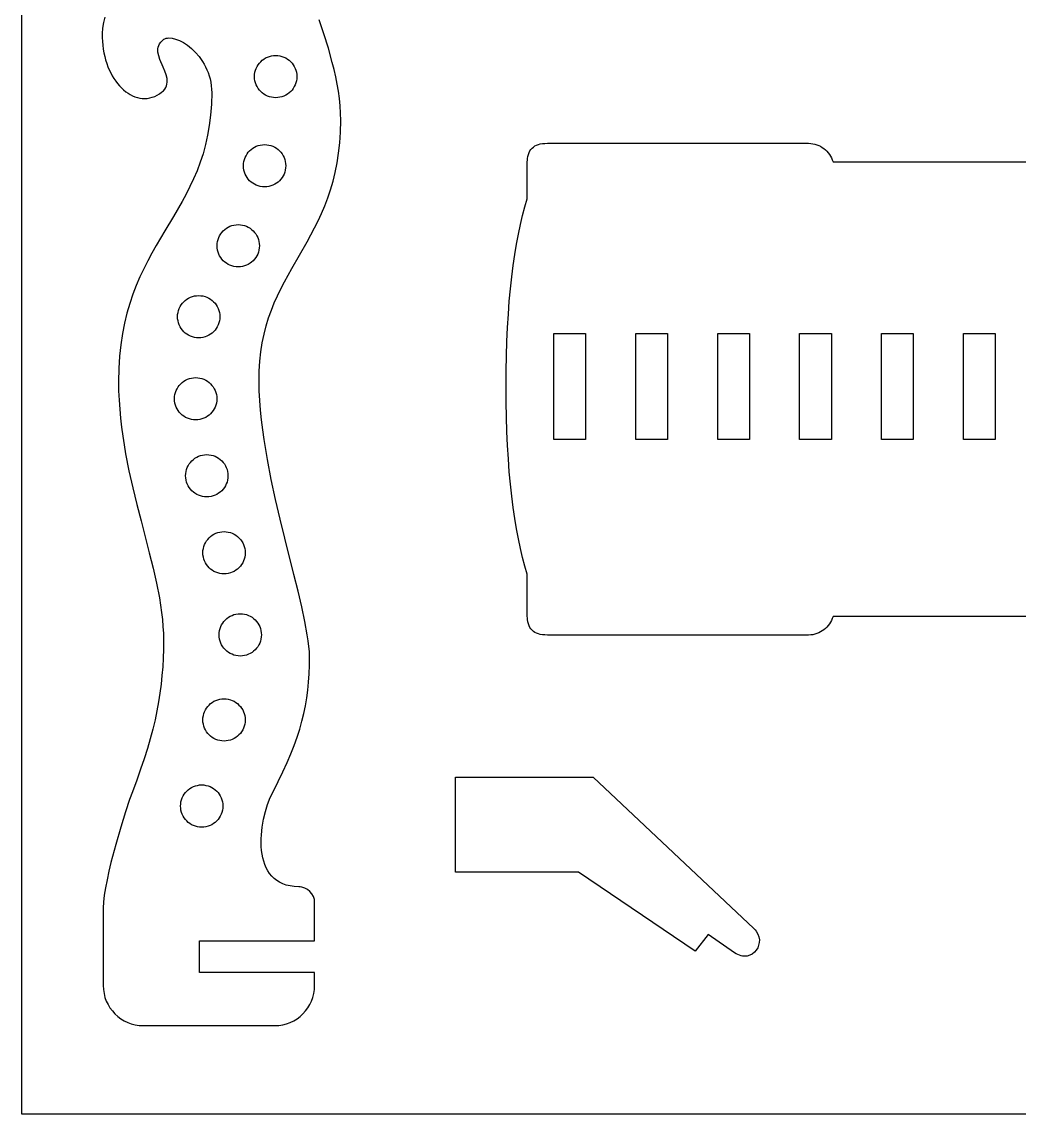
# Model space of a CAD drawing. Extents: x -4267 to 4267, y -2692 to 2692.
# Drawn here: x -4267 to -3133, y 48 to 1290 of the extents above; entities that cross this region are included whole.
import ezdxf

# ---------------------------------------------------------------- set-up
doc = ezdxf.new("R2010")
doc.units = 0
doc.header["$MEASUREMENT"] = 0
doc.layers.get('0').update_dxf_attribs({"linetype": 'CONTINUOUS'})

msp = doc.modelspace()

# ---------------------------------------------------------------- linework, layer by layer
for p, q in [((-4267, 48.1), (-4267, 2692.4)), ((-4172.5, 1295), (-4174.3, 1288.7)), ((-3923.7, 1275.8), (-3929.2, 1291.9)), ((-4175.3, 1282.5), (-4175.7, 1276.5)), ((-4174.3, 1288.7), (-4175.3, 1282.5)), ((-4175.7, 1276.5), (-4175.7, 1271.9)), ((-4175.7, 1271.9), (-4175.5, 1267.3)), ((-4175.5, 1267.3), (-4175.1, 1262.9)), ((-4110.5, 1264.6), (-4109.2, 1266.4)), ((-4109.2, 1266.4), (-4107.6, 1268.1)), ((-4107.6, 1268.1), (-4105.6, 1269.8)), ((-4105.6, 1269.8), (-4104.4, 1270.4)), ((-4104.4, 1270.4), (-4103.1, 1270.9)), ((-4103.1, 1270.9), (-4101.6, 1271.2)), ((-4101.6, 1271.2), (-4099.9, 1271.3)), ((-4099.9, 1271.3), (-4096.3, 1271)), ((-4096.3, 1271), (-4092.2, 1270)), ((-4092.2, 1270), (-4087.9, 1268.3)), ((-4087.9, 1268.3), (-4083.3, 1265.9)), ((-3918.6, 1259.7), (-3923.7, 1275.8)), ((-4175.1, 1262.9), (-4174.5, 1258.6)), ((-4174.5, 1258.6), (-4173.8, 1254.3)), ((-4173.8, 1254.3), (-4172.8, 1250.2)), ((-4112.4, 1259), (-4112, 1260.9)), ((-4112.4, 1257), (-4112.4, 1259)), ((-4112.3, 1255), (-4112.4, 1257)), ((-4111.4, 1250.9), (-4112.3, 1255)), ((-4112, 1260.9), (-4111.4, 1262.8)), ((-4111.4, 1262.8), (-4110.5, 1264.6)), ((-4083.3, 1265.9), (-4078.7, 1262.9)), ((-4078.7, 1262.9), (-4074.1, 1259.2)), ((-4074.1, 1259.2), (-4069.6, 1254.9)), ((-4069.6, 1254.9), (-4065.4, 1250)), ((-3914.1, 1243.5), (-3918.6, 1259.7)), ((-4172.8, 1250.2), (-4171.8, 1246.2)), ((-4171.8, 1246.2), (-4170.5, 1242.4)), ((-4170.5, 1242.4), (-4169.1, 1238.6)), ((-4110, 1246.7), (-4111.4, 1250.9)), ((-4106.3, 1238), (-4110, 1246.7)), ((-4065.4, 1250), (-4061.5, 1244.5)), ((-4061.5, 1244.5), (-4059.8, 1241.6)), ((-4059.8, 1241.6), (-4058.1, 1238.5)), ((-3998.4, 1240.8), (-3997, 1242.6)), ((-3997, 1242.6), (-3995.4, 1244.3)), ((-3995.4, 1244.3), (-3993.7, 1245.9)), ((-3993.7, 1245.9), (-3991.9, 1247.3)), ((-3991.9, 1247.3), (-3989.9, 1248.5)), ((-3989.9, 1248.5), (-3987.8, 1249.5)), ((-3987.8, 1249.5), (-3985.6, 1250.3)), ((-3985.6, 1250.3), (-3983.3, 1250.9)), ((-3983.3, 1250.9), (-3980.9, 1251.2)), ((-3980.9, 1251.2), (-3978.4, 1251.4)), ((-3978.4, 1251.4), (-3976, 1251.2)), ((-3976, 1251.2), (-3973.6, 1250.9)), ((-3973.6, 1250.9), (-3971.3, 1250.3)), ((-3971.3, 1250.3), (-3969.1, 1249.5)), ((-3969.1, 1249.5), (-3967, 1248.5)), ((-3967, 1248.5), (-3965, 1247.3)), ((-3965, 1247.3), (-3963.2, 1245.9)), ((-3963.2, 1245.9), (-3961.4, 1244.3)), ((-3961.4, 1244.3), (-3959.9, 1242.6)), ((-3959.9, 1242.6), (-3958.5, 1240.8)), ((-3912, 1235.3), (-3914.1, 1243.5)), ((-4169.1, 1238.6), (-4167.6, 1235)), ((-4167.6, 1235), (-4166, 1231.6)), ((-4166, 1231.6), (-4164.2, 1228.3)), ((-4104.5, 1233.6), (-4106.3, 1238)), ((-4103, 1229.3), (-4104.5, 1233.6)), ((-4102, 1225.1), (-4103, 1229.3)), ((-4058.1, 1238.5), (-4056.6, 1235.2)), ((-4056.6, 1235.2), (-4055.3, 1231.9)), ((-4055.3, 1231.9), (-4054.1, 1228.3)), ((-4002.5, 1227.3), (-4002.4, 1229.8)), ((-4002.4, 1229.8), (-4002, 1232.2)), ((-4002, 1232.2), (-4001.4, 1234.5)), ((-4001.4, 1234.5), (-4000.6, 1236.7)), ((-4000.6, 1236.7), (-3999.6, 1238.8)), ((-3999.6, 1238.8), (-3998.4, 1240.8)), ((-3958.5, 1240.8), (-3957.3, 1238.8)), ((-3957.3, 1238.8), (-3956.3, 1236.7)), ((-3956.3, 1236.7), (-3955.5, 1234.5)), ((-3955.5, 1234.5), (-3954.9, 1232.2)), ((-3954.9, 1232.2), (-3954.5, 1229.8)), ((-3954.5, 1229.8), (-3954.4, 1227.3)), ((-3910.2, 1227.1), (-3912, 1235.3)), ((-4164.2, 1228.3), (-4162.3, 1225.2)), ((-4162.3, 1225.2), (-4160.3, 1222.2)), ((-4160.3, 1222.2), (-4158.2, 1219.4)), ((-4158.2, 1219.4), (-4156, 1216.8)), ((-4156, 1216.8), (-4153.7, 1214.4)), ((-4103.4, 1215), (-4102.6, 1217)), ((-4102.6, 1217), (-4102.1, 1218.9)), ((-4102.1, 1218.9), (-4101.8, 1221)), ((-4101.8, 1223), (-4102, 1225.1)), ((-4101.8, 1221), (-4101.8, 1223)), ((-4054.1, 1228.3), (-4053.1, 1224.7)), ((-4053.1, 1224.7), (-4052.3, 1220.9)), ((-4052.3, 1220.9), (-4051.7, 1217)), ((-4051.7, 1217), (-4051.4, 1213)), ((-4002.4, 1224.9), (-4002.5, 1227.3)), ((-4002, 1222.5), (-4002.4, 1224.9)), ((-4001.4, 1220.2), (-4002, 1222.5)), ((-4000.6, 1218), (-4001.4, 1220.2)), ((-3999.6, 1215.9), (-4000.6, 1218)), ((-3956.3, 1218), (-3957.3, 1215.9)), ((-3955.5, 1220.2), (-3956.3, 1218)), ((-3954.9, 1222.5), (-3955.5, 1220.2)), ((-3954.5, 1224.9), (-3954.9, 1222.5)), ((-3954.4, 1227.3), (-3954.5, 1224.9)), ((-3908.6, 1218.9), (-3910.2, 1227.1)), ((-3907.2, 1210.6), (-3908.6, 1218.9)), ((-4153.7, 1214.4), (-4151.3, 1212.2)), ((-4151.3, 1212.2), (-4148.8, 1210.2)), ((-4148.8, 1210.2), (-4146.3, 1208.4)), ((-4146.3, 1208.4), (-4143.7, 1206.8)), ((-4143.7, 1206.8), (-4141.1, 1205.5)), ((-4141.1, 1205.5), (-4138.4, 1204.4)), ((-4138.4, 1204.4), (-4135.7, 1203.5)), ((-4118.8, 1203.8), (-4116, 1204.9)), ((-4116, 1204.9), (-4113.2, 1206.2)), ((-4113.2, 1206.2), (-4110.4, 1207.9)), ((-4110.4, 1207.9), (-4108.1, 1209.6)), ((-4108.1, 1209.6), (-4106.1, 1211.3)), ((-4106.1, 1211.3), (-4104.6, 1213.2)), ((-4104.6, 1213.2), (-4103.4, 1215)), ((-4051.2, 1208.8), (-4051.5, 1195.9)), ((-4051.4, 1213), (-4051.2, 1208.8)), ((-3998.4, 1213.9), (-3999.6, 1215.9)), ((-3997, 1212), (-3998.4, 1213.9)), ((-3995.4, 1210.3), (-3997, 1212)), ((-3993.7, 1208.8), (-3995.4, 1210.3)), ((-3991.9, 1207.4), (-3993.7, 1208.8)), ((-3989.9, 1206.2), (-3991.9, 1207.4)), ((-3987.8, 1205.2), (-3989.9, 1206.2)), ((-3985.6, 1204.4), (-3987.8, 1205.2)), ((-3983.3, 1203.8), (-3985.6, 1204.4)), ((-3971.3, 1204.4), (-3973.6, 1203.8)), ((-3969.1, 1205.2), (-3971.3, 1204.4)), ((-3967, 1206.2), (-3969.1, 1205.2)), ((-3965, 1207.4), (-3967, 1206.2)), ((-3963.2, 1208.8), (-3965, 1207.4)), ((-3961.4, 1210.3), (-3963.2, 1208.8)), ((-3959.9, 1212), (-3961.4, 1210.3)), ((-3958.5, 1213.9), (-3959.9, 1212)), ((-3957.3, 1215.9), (-3958.5, 1213.9)), ((-3906.1, 1202.4), (-3907.2, 1210.6)), ((-4135.7, 1203.5), (-4132.9, 1202.9)), ((-4132.9, 1202.9), (-4130.1, 1202.6)), ((-4130.1, 1202.6), (-4127.3, 1202.5)), ((-4127.3, 1202.5), (-4124.5, 1202.6)), ((-4124.5, 1202.6), (-4121.6, 1203.1)), ((-4121.6, 1203.1), (-4118.8, 1203.8)), ((-4051.5, 1195.9), (-4052.4, 1183.6)), ((-3980.9, 1203.4), (-3983.3, 1203.8)), ((-3978.4, 1203.3), (-3980.9, 1203.4)), ((-3976, 1203.4), (-3978.4, 1203.3)), ((-3973.6, 1203.8), (-3976, 1203.4)), ((-3905.3, 1194), (-3906.1, 1202.4)), ((-3904.8, 1185.7), (-3905.3, 1194)), ((-4052.4, 1183.6), (-4053.9, 1171.9)), ((-3904.6, 1177.3), (-3904.8, 1185.7)), ((-4053.9, 1171.9), (-4055.8, 1160.7)), ((-3904.9, 1164.3), (-3904.6, 1177.3)), ((-4055.8, 1160.7), (-4058.2, 1150)), ((-3905.7, 1152), (-3904.9, 1164.3)), ((-4058.2, 1150), (-4061, 1139.7)), ((-4009.7, 1141.3), (-4008.1, 1143)), ((-4008.1, 1143), (-4006.4, 1144.5)), ((-4006.4, 1144.5), (-4004.5, 1145.9)), ((-4004.5, 1145.9), (-4002.6, 1147.1)), ((-4002.6, 1147.1), (-4000.5, 1148.1)), ((-4000.5, 1148.1), (-3998.3, 1149)), ((-3998.3, 1149), (-3996, 1149.5)), ((-3996, 1149.5), (-3993.6, 1149.9)), ((-3993.6, 1149.9), (-3991.1, 1150)), ((-3991.1, 1150), (-3988.6, 1149.9)), ((-3988.6, 1149.9), (-3986.3, 1149.5)), ((-3986.3, 1149.5), (-3984, 1149)), ((-3984, 1149), (-3981.8, 1148.1)), ((-3981.8, 1148.1), (-3979.6, 1147.1)), ((-3979.6, 1147.1), (-3977.7, 1145.9)), ((-3977.7, 1145.9), (-3975.8, 1144.5)), ((-3975.8, 1144.5), (-3974.1, 1143)), ((-3974.1, 1143), (-3972.6, 1141.3)), ((-3907, 1140.3), (-3905.7, 1152)), ((-3690.4, 1140.9), (-3689.5, 1142.8)), ((-3689.5, 1142.8), (-3688.3, 1144.5)), ((-3688.3, 1144.5), (-3687, 1146)), ((-3687, 1146), (-3685.5, 1147.3)), ((-3685.5, 1147.3), (-3683.9, 1148.5)), ((-3683.9, 1148.5), (-3682, 1149.4)), ((-3682, 1149.4), (-3679.9, 1150.2)), ((-3679.9, 1150.2), (-3677.7, 1150.8)), ((-3677.7, 1150.8), (-3675.2, 1151.2)), ((-3675.2, 1151.2), (-3672.5, 1151.4)), ((-3672.5, 1151.4), (-3669.7, 1151.5)), ((-3669.7, 1151.5), (-3372.8, 1151.5)), ((-3372.8, 1151.5), (-3370.3, 1151.4)), ((-3370.3, 1151.4), (-3368, 1151.1)), ((-3368, 1151.1), (-3365.6, 1150.6)), ((-3365.6, 1150.6), (-3363.4, 1149.9)), ((-3363.4, 1149.9), (-3361.2, 1149.1)), ((-3361.2, 1149.1), (-3359.2, 1148.1)), ((-3359.2, 1148.1), (-3357.2, 1146.9)), ((-3357.2, 1146.9), (-3355.3, 1145.6)), ((-3355.3, 1145.6), (-3353.5, 1144.1)), ((-3353.5, 1144.1), (-3351.9, 1142.5)), ((-3351.9, 1142.5), (-3350.4, 1140.7)), ((-4064.3, 1129.9), (-4067.8, 1120.4)), ((-4061, 1139.7), (-4064.3, 1129.9)), ((-4015, 1128.4), (-4014.7, 1130.8)), ((-4014.7, 1130.8), (-4014.1, 1133.1)), ((-4014.1, 1133.1), (-4013.3, 1135.3)), ((-4013.3, 1135.3), (-4012.2, 1137.4)), ((-4012.2, 1137.4), (-4011, 1139.4)), ((-4011, 1139.4), (-4009.7, 1141.3)), ((-3972.6, 1141.3), (-3971.2, 1139.4)), ((-3971.2, 1139.4), (-3970, 1137.4)), ((-3970, 1137.4), (-3969, 1135.3)), ((-3969, 1135.3), (-3968.1, 1133.1)), ((-3968.1, 1133.1), (-3967.6, 1130.8)), ((-3967.6, 1130.8), (-3967.2, 1128.4)), ((-3908.7, 1129.2), (-3907, 1140.3)), ((-3692.5, 1128.5), (-3692.2, 1134.1)), ((-3692.2, 1134.1), (-3691.8, 1136.6)), ((-3691.8, 1136.6), (-3691.2, 1138.9)), ((-3691.2, 1138.9), (-3690.4, 1140.9)), ((-3350.4, 1140.7), (-3349, 1138.9)), ((-3349, 1138.9), (-3347.8, 1136.9)), ((-3347.8, 1136.9), (-3346.7, 1134.9)), ((-3346.7, 1134.9), (-3345.8, 1132.7)), ((-3345.8, 1132.7), (-3345, 1130.5)), ((-3345, 1130.5), (-2014.6, 1130.5)), ((-4067.8, 1120.4), (-4071.7, 1111.3)), ((-4015.1, 1126), (-4015, 1128.4)), ((-4015, 1123.5), (-4015.1, 1126)), ((-4014.7, 1121.1), (-4015, 1123.5)), ((-4014.1, 1118.8), (-4014.7, 1121.1)), ((-4013.3, 1116.6), (-4014.1, 1118.8)), ((-3968.1, 1118.8), (-3969, 1116.6)), ((-3967.6, 1121.1), (-3968.1, 1118.8)), ((-3967.2, 1123.5), (-3967.6, 1121.1)), ((-3967.2, 1128.4), (-3967.1, 1126)), ((-3967.1, 1126), (-3967.2, 1123.5)), ((-3913.3, 1108.4), (-3910.8, 1118.5)), ((-3910.8, 1118.5), (-3908.7, 1129.2)), ((-3692.5, 1088.5), (-3692.5, 1128.5)), ((-4071.7, 1111.3), (-4075.9, 1102.4)), ((-4012.2, 1114.5), (-4013.3, 1116.6)), ((-4011, 1112.6), (-4012.2, 1114.5)), ((-4009.7, 1110.7), (-4011, 1112.6)), ((-4008.1, 1109), (-4009.7, 1110.7)), ((-4006.4, 1107.4), (-4008.1, 1109)), ((-4004.5, 1106.1), (-4006.4, 1107.4)), ((-4002.6, 1104.9), (-4004.5, 1106.1)), ((-3977.7, 1106.1), (-3979.6, 1104.9)), ((-3975.8, 1107.4), (-3977.7, 1106.1)), ((-3974.1, 1109), (-3975.8, 1107.4)), ((-3972.6, 1110.7), (-3974.1, 1109)), ((-3971.2, 1112.6), (-3972.6, 1110.7)), ((-3970, 1114.5), (-3971.2, 1112.6)), ((-3969, 1116.6), (-3970, 1114.5)), ((-3916.2, 1098.7), (-3913.3, 1108.4)), ((-4080.3, 1093.7), (-4084.9, 1085.2)), ((-4075.9, 1102.4), (-4080.3, 1093.7)), ((-4000.5, 1103.8), (-4002.6, 1104.9)), ((-3998.3, 1103), (-4000.5, 1103.8)), ((-3996, 1102.4), (-3998.3, 1103)), ((-3993.6, 1102.1), (-3996, 1102.4)), ((-3991.1, 1102), (-3993.6, 1102.1)), ((-3988.6, 1102.1), (-3991.1, 1102)), ((-3986.3, 1102.4), (-3988.6, 1102.1)), ((-3984, 1103), (-3986.3, 1102.4)), ((-3981.8, 1103.8), (-3984, 1103)), ((-3979.6, 1104.9), (-3981.8, 1103.8)), ((-3919.3, 1089.4), (-3916.2, 1098.7)), ((-4084.9, 1085.2), (-4094.5, 1068.5)), ((-3926.4, 1071.8), (-3922.7, 1080.4)), ((-3922.7, 1080.4), (-3919.3, 1089.4)), ((-3695.3, 1079.2), (-3692.5, 1088.5)), ((-4094.5, 1068.5), (-4104.4, 1052)), ((-3930.3, 1063.4), (-3926.4, 1071.8)), ((-3700.3, 1059.1), (-3697.9, 1069.4)), ((-3697.9, 1069.4), (-3695.3, 1079.2)), ((-4034.5, 1055), (-4032.5, 1056.2)), ((-4032.5, 1056.2), (-4030.4, 1057.2)), ((-4030.4, 1057.2), (-4028.2, 1058)), ((-4028.2, 1058), (-4025.9, 1058.6)), ((-4025.9, 1058.6), (-4023.5, 1058.9)), ((-4023.5, 1058.9), (-4021, 1059.1)), ((-4021, 1059.1), (-4018.6, 1058.9)), ((-4018.6, 1058.9), (-4016.2, 1058.6)), ((-4016.2, 1058.6), (-4013.9, 1058)), ((-4013.9, 1058), (-4011.7, 1057.2)), ((-4011.7, 1057.2), (-4009.6, 1056.2)), ((-4009.6, 1056.2), (-4007.6, 1055)), ((-3942.8, 1039.6), (-3934.3, 1055.3)), ((-3934.3, 1055.3), (-3930.3, 1063.4)), ((-3702.6, 1048.3), (-3700.3, 1059.1)), ((-4104.4, 1052), (-4114.2, 1035.2)), ((-4044, 1042.2), (-4043.2, 1044.4)), ((-4043.2, 1044.4), (-4042.2, 1046.5)), ((-4042.2, 1046.5), (-4041, 1048.5)), ((-4041, 1048.5), (-4039.6, 1050.3)), ((-4039.6, 1050.3), (-4038, 1052)), ((-4038, 1052), (-4036.3, 1053.6)), ((-4036.3, 1053.6), (-4034.5, 1055)), ((-4007.6, 1055), (-4005.8, 1053.6)), ((-4005.8, 1053.6), (-4004, 1052)), ((-4004, 1052), (-4002.5, 1050.3)), ((-4002.5, 1050.3), (-4001.1, 1048.5)), ((-4001.1, 1048.5), (-3999.9, 1046.5)), ((-3999.9, 1046.5), (-3998.9, 1044.4)), ((-3998.9, 1044.4), (-3998.1, 1042.2)), ((-3704.7, 1037), (-3702.6, 1048.3)), ((-4114.2, 1035.2), (-4119.1, 1026.7)), ((-4045.1, 1035), (-4045, 1037.5)), ((-4045, 1032.6), (-4045.1, 1035)), ((-4045, 1037.5), (-4044.6, 1039.9)), ((-4044.6, 1030.2), (-4045, 1032.6)), ((-4044.6, 1039.9), (-4044, 1042.2)), ((-3998.1, 1042.2), (-3997.5, 1039.9)), ((-3997.5, 1039.9), (-3997.1, 1037.5)), ((-3997.1, 1032.6), (-3997.5, 1030.2)), ((-3997.1, 1037.5), (-3997, 1035)), ((-3997, 1035), (-3997.1, 1032.6)), ((-3951.5, 1024.4), (-3942.8, 1039.6)), ((-3706.7, 1025.1), (-3704.7, 1037)), ((-4119.1, 1026.7), (-4123.8, 1017.9)), ((-4044, 1027.9), (-4044.6, 1030.2)), ((-4043.2, 1025.7), (-4044, 1027.9)), ((-4042.2, 1023.6), (-4043.2, 1025.7)), ((-4041, 1021.6), (-4042.2, 1023.6)), ((-4039.6, 1019.7), (-4041, 1021.6)), ((-4038, 1018), (-4039.6, 1019.7)), ((-4036.3, 1016.5), (-4038, 1018)), ((-4004, 1018), (-4005.8, 1016.5)), ((-4002.5, 1019.7), (-4004, 1018)), ((-4001.1, 1021.6), (-4002.5, 1019.7)), ((-3999.9, 1023.6), (-4001.1, 1021.6)), ((-3998.9, 1025.7), (-3999.9, 1023.6)), ((-3998.1, 1027.9), (-3998.9, 1025.7)), ((-3997.5, 1030.2), (-3998.1, 1027.9)), ((-3960.2, 1009.3), (-3951.5, 1024.4)), ((-3708.5, 1012.7), (-3706.7, 1025.1)), ((-4128.4, 1008.9), (-4132.8, 999.6)), ((-4123.8, 1017.9), (-4128.4, 1008.9)), ((-4034.5, 1015.1), (-4036.3, 1016.5)), ((-4032.5, 1013.9), (-4034.5, 1015.1)), ((-4030.4, 1012.9), (-4032.5, 1013.9)), ((-4028.2, 1012.1), (-4030.4, 1012.9)), ((-4025.9, 1011.5), (-4028.2, 1012.1)), ((-4023.5, 1011.1), (-4025.9, 1011.5)), ((-4021, 1011), (-4023.5, 1011.1)), ((-4018.6, 1011.1), (-4021, 1011)), ((-4016.2, 1011.5), (-4018.6, 1011.1)), ((-4013.9, 1012.1), (-4016.2, 1011.5)), ((-4011.7, 1012.9), (-4013.9, 1012.1)), ((-4009.6, 1013.9), (-4011.7, 1012.9)), ((-4007.6, 1015.1), (-4009.6, 1013.9)), ((-4005.8, 1016.5), (-4007.6, 1015.1)), ((-3968.6, 994), (-3960.2, 1009.3)), ((-3710.2, 999.7), (-3708.5, 1012.7)), ((-4132.8, 999.6), (-4136.9, 990)), ((-3972.6, 986.3), (-3968.6, 994)), ((-3711.6, 986.1), (-3710.2, 999.7)), ((-4136.9, 990), (-4140.8, 980)), ((-3976.5, 978.3), (-3972.6, 986.3)), ((-3712.9, 972), (-3711.6, 986.1)), ((-4144.3, 969.5), (-4147.5, 958.6)), ((-4140.8, 980), (-4144.3, 969.5)), ((-4085.9, 967.9), (-4084.5, 969.7)), ((-4084.5, 969.7), (-4083, 971.4)), ((-4083, 971.4), (-4081.2, 973)), ((-4081.2, 973), (-4079.4, 974.4)), ((-4079.4, 974.4), (-4077.4, 975.6)), ((-4077.4, 975.6), (-4075.3, 976.6)), ((-4075.3, 976.6), (-4073.1, 977.4)), ((-4073.1, 977.4), (-4070.8, 978)), ((-4070.8, 978), (-4068.4, 978.3)), ((-4068.4, 978.3), (-4066, 978.5)), ((-4066, 978.5), (-4063.5, 978.3)), ((-4063.5, 978.3), (-4061.1, 978)), ((-4061.1, 978), (-4058.8, 977.4)), ((-4058.8, 977.4), (-4056.6, 976.6)), ((-4056.6, 976.6), (-4054.5, 975.6)), ((-4054.5, 975.6), (-4052.5, 974.4)), ((-4052.5, 974.4), (-4050.7, 973)), ((-4050.7, 973), (-4049, 971.4)), ((-4049, 971.4), (-4047.4, 969.7)), ((-4047.4, 969.7), (-4046, 967.9)), ((-3983.4, 961.7), (-3980.1, 970.1)), ((-3980.1, 970.1), (-3976.5, 978.3)), ((-3714, 957.4), (-3712.9, 972)), ((-4147.5, 958.6), (-4150.4, 947.2)), ((-4090, 954.4), (-4089.9, 956.9)), ((-4089.9, 956.9), (-4089.5, 959.3)), ((-4089.5, 959.3), (-4088.9, 961.6)), ((-4088.9, 961.6), (-4088.1, 963.8)), ((-4088.1, 963.8), (-4087.1, 965.9)), ((-4087.1, 965.9), (-4085.9, 967.9)), ((-4046, 967.9), (-4044.8, 965.9)), ((-4044.8, 965.9), (-4043.8, 963.8)), ((-4043.8, 963.8), (-4043, 961.6)), ((-4043, 961.6), (-4042.4, 959.3)), ((-4042.4, 959.3), (-4042, 956.9)), ((-4042, 956.9), (-4041.9, 954.4)), ((-3986.5, 953), (-3983.4, 961.7)), ((-3714.9, 942.1), (-3714, 957.4)), ((-4150.4, 947.2), (-4152.7, 935.2)), ((-4089.9, 952), (-4090, 954.4)), ((-4089.5, 949.6), (-4089.9, 952)), ((-4088.9, 947.3), (-4089.5, 949.6)), ((-4088.1, 945.1), (-4088.9, 947.3)), ((-4087.1, 943), (-4088.1, 945.1)), ((-4043.8, 945.1), (-4044.8, 943)), ((-4043, 947.3), (-4043.8, 945.1)), ((-4042.4, 949.6), (-4043, 947.3)), ((-4042, 952), (-4042.4, 949.6)), ((-4041.9, 954.4), (-4042, 952)), ((-3991.7, 934.6), (-3989.3, 944)), ((-3989.3, 944), (-3986.5, 953)), ((-4152.7, 935.2), (-4154.6, 922.6)), ((-4085.9, 941), (-4087.1, 943)), ((-4084.5, 939.1), (-4085.9, 941)), ((-4083, 937.4), (-4084.5, 939.1)), ((-4081.2, 935.9), (-4083, 937.4)), ((-4079.4, 934.5), (-4081.2, 935.9)), ((-4077.4, 933.3), (-4079.4, 934.5)), ((-4075.3, 932.3), (-4077.4, 933.3)), ((-4073.1, 931.5), (-4075.3, 932.3)), ((-4070.8, 930.9), (-4073.1, 931.5)), ((-4058.8, 931.5), (-4061.1, 930.9)), ((-4056.6, 932.3), (-4058.8, 931.5)), ((-4054.5, 933.3), (-4056.6, 932.3)), ((-4052.5, 934.5), (-4054.5, 933.3)), ((-4050.7, 935.9), (-4052.5, 934.5)), ((-4049, 937.4), (-4050.7, 935.9)), ((-4047.4, 939.1), (-4049, 937.4)), ((-4046, 941), (-4047.4, 939.1)), ((-4044.8, 943), (-4046, 941)), ((-3993.8, 924.8), (-3991.7, 934.6)), ((-3715.6, 926.3), (-3714.9, 942.1)), ((-3662.4, 935.2), (-3626.4, 935.2)), ((-3662.4, 815), (-3662.4, 935.2)), ((-3626.4, 935.2), (-3626.4, 815)), ((-3569.3, 815), (-3569.3, 935.2)), ((-3569.3, 935.2), (-3533.2, 935.2)), ((-3533.2, 935.2), (-3533.2, 815)), ((-3476.1, 815), (-3476.1, 935.2)), ((-3476.1, 935.2), (-3440.1, 935.2)), ((-3440.1, 935.2), (-3440.1, 815)), ((-3383, 815), (-3383, 935.2)), ((-3383, 935.2), (-3346.9, 935.2)), ((-3346.9, 935.2), (-3346.9, 815)), ((-3289.8, 815), (-3289.8, 935.2)), ((-3289.8, 935.2), (-3253.8, 935.2)), ((-3253.8, 935.2), (-3253.8, 815)), ((-3196.7, 815), (-3196.7, 935.2)), ((-3196.7, 935.2), (-3160.6, 935.2)), ((-3160.6, 935.2), (-3160.6, 815)), ((-4154.6, 922.6), (-4156, 909.4)), ((-4068.4, 930.5), (-4070.8, 930.9)), ((-4066, 930.4), (-4068.4, 930.5)), ((-4063.5, 930.5), (-4066, 930.4)), ((-4061.1, 930.9), (-4063.5, 930.5)), ((-3995.4, 914.6), (-3993.8, 924.8)), ((-3716.1, 909.8), (-3715.6, 926.3)), ((-4156, 909.4), (-4156.9, 895.5)), ((-3996.5, 903.8), (-3995.4, 914.6)), ((-3716.4, 892.8), (-3716.1, 909.8)), ((-4156.9, 895.5), (-4157.2, 880.8)), ((-3997.2, 892.6), (-3996.5, 903.8)), ((-4082.8, 881.1), (-4080.9, 882.3)), ((-4080.9, 882.3), (-4078.8, 883.3)), ((-4078.8, 883.3), (-4076.6, 884.1)), ((-4076.6, 884.1), (-4074.3, 884.7)), ((-4074.3, 884.7), (-4071.9, 885.1)), ((-4071.9, 885.1), (-4069.4, 885.2)), ((-4069.4, 885.2), (-4067, 885.1)), ((-4067, 885.1), (-4064.6, 884.7)), ((-4064.6, 884.7), (-4062.3, 884.1)), ((-4062.3, 884.1), (-4060.1, 883.3)), ((-4060.1, 883.3), (-4058, 882.3)), ((-4058, 882.3), (-4056, 881.1)), ((-3997.3, 880.8), (-3997.2, 892.6)), ((-3716.5, 875.1), (-3716.4, 892.8)), ((-4157.2, 880.8), (-4157, 870.2)), ((-4157, 870.2), (-4156.5, 859.7)), ((-4092.4, 868.3), (-4091.6, 870.5)), ((-4091.6, 870.5), (-4090.5, 872.6)), ((-4090.5, 872.6), (-4089.3, 874.6)), ((-4089.3, 874.6), (-4088, 876.4)), ((-4088, 876.4), (-4086.4, 878.1)), ((-4086.4, 878.1), (-4084.7, 879.7)), ((-4084.7, 879.7), (-4082.8, 881.1)), ((-4056, 881.1), (-4054.1, 879.7)), ((-4054.1, 879.7), (-4052.4, 878.1)), ((-4052.4, 878.1), (-4050.9, 876.4)), ((-4050.9, 876.4), (-4049.5, 874.6)), ((-4049.5, 874.6), (-4048.3, 872.6)), ((-4048.3, 872.6), (-4047.3, 870.5)), ((-4047.3, 870.5), (-4046.5, 868.3)), ((-3997.1, 870.1), (-3997.3, 880.8)), ((-3996.5, 859.2), (-3997.1, 870.1)), ((-3716.4, 857.4), (-3716.5, 875.1)), ((-4156.5, 859.7), (-4155.8, 849.4)), ((-4093.4, 861.2), (-4093.3, 863.6)), ((-4093.3, 858.7), (-4093.4, 861.2)), ((-4093.3, 863.6), (-4093, 866)), ((-4093, 856.3), (-4093.3, 858.7)), ((-4093, 866), (-4092.4, 868.3)), ((-4046.5, 868.3), (-4045.9, 866)), ((-4045.9, 866), (-4045.5, 863.6)), ((-4045.5, 858.7), (-4045.9, 856.3)), ((-4045.5, 863.6), (-4045.4, 861.2)), ((-4045.4, 861.2), (-4045.5, 858.7)), ((-3995.6, 848.2), (-3996.5, 859.2)), ((-3716.1, 840.4), (-3716.4, 857.4)), ((-4155.8, 849.4), (-4154.9, 839.1)), ((-4092.4, 854), (-4093, 856.3)), ((-4091.6, 851.8), (-4092.4, 854)), ((-4090.5, 849.7), (-4091.6, 851.8)), ((-4089.3, 847.7), (-4090.5, 849.7)), ((-4088, 845.9), (-4089.3, 847.7)), ((-4086.4, 844.2), (-4088, 845.9)), ((-4050.9, 845.9), (-4052.4, 844.2)), ((-4049.5, 847.7), (-4050.9, 845.9)), ((-4048.3, 849.7), (-4049.5, 847.7)), ((-4047.3, 851.8), (-4048.3, 849.7)), ((-4046.5, 854), (-4047.3, 851.8)), ((-4045.9, 856.3), (-4046.5, 854)), ((-3994.5, 837.1), (-3995.6, 848.2)), ((-4154.9, 839.1), (-4153.7, 828.8)), ((-4084.7, 842.6), (-4086.4, 844.2)), ((-4082.8, 841.2), (-4084.7, 842.6)), ((-4080.9, 840), (-4082.8, 841.2)), ((-4078.8, 839), (-4080.9, 840)), ((-4076.6, 838.2), (-4078.8, 839)), ((-4074.3, 837.6), (-4076.6, 838.2)), ((-4071.9, 837.2), (-4074.3, 837.6)), ((-4069.4, 837.1), (-4071.9, 837.2)), ((-4067, 837.2), (-4069.4, 837.1)), ((-4064.6, 837.6), (-4067, 837.2)), ((-4062.3, 838.2), (-4064.6, 837.6)), ((-4060.1, 839), (-4062.3, 838.2)), ((-4058, 840), (-4060.1, 839)), ((-4056, 841.2), (-4058, 840)), ((-4054.1, 842.6), (-4056, 841.2)), ((-4052.4, 844.2), (-4054.1, 842.6)), ((-3993.2, 825.9), (-3994.5, 837.1)), ((-3715.6, 823.9), (-3716.1, 840.4)), ((-4153.7, 828.8), (-4152.3, 818.7)), ((-3991.6, 814.7), (-3993.2, 825.9)), ((-3714.9, 808.1), (-3715.6, 823.9)), ((-4152.3, 818.7), (-4150.8, 808.7)), ((-4150.8, 808.7), (-4149.1, 798.7)), ((-3987.9, 792), (-3991.6, 814.7)), ((-3714, 792.8), (-3714.9, 808.1)), ((-3626.4, 815), (-3662.4, 815)), ((-3533.2, 815), (-3569.3, 815)), ((-3440.1, 815), (-3476.1, 815)), ((-3346.9, 815), (-3383, 815)), ((-3253.8, 815), (-3289.8, 815)), ((-3160.6, 815), (-3196.7, 815)), ((-4149.1, 798.7), (-4145.2, 779.1)), ((-4070.2, 793.6), (-4068.2, 794.8)), ((-4068.2, 794.8), (-4066.1, 795.8)), ((-4066.1, 795.8), (-4063.9, 796.6)), ((-4063.9, 796.6), (-4061.6, 797.2)), ((-4061.6, 797.2), (-4059.2, 797.6)), ((-4059.2, 797.6), (-4056.7, 797.7)), ((-4056.7, 797.7), (-4054.3, 797.6)), ((-4054.3, 797.6), (-4051.9, 797.2)), ((-4051.9, 797.2), (-4049.6, 796.6)), ((-4049.6, 796.6), (-4047.4, 795.8)), ((-4047.4, 795.8), (-4045.3, 794.8)), ((-4045.3, 794.8), (-4043.3, 793.6)), ((-4079.7, 780.8), (-4078.9, 783)), ((-4078.9, 783), (-4077.9, 785.1)), ((-4077.9, 785.1), (-4076.7, 787.1)), ((-4076.7, 787.1), (-4075.3, 788.9)), ((-4075.3, 788.9), (-4073.7, 790.6)), ((-4073.7, 790.6), (-4072, 792.2)), ((-4072, 792.2), (-4070.2, 793.6)), ((-4043.3, 793.6), (-4041.5, 792.2)), ((-4041.5, 792.2), (-4039.7, 790.6)), ((-4039.7, 790.6), (-4038.2, 788.9)), ((-4038.2, 788.9), (-4036.8, 787.1)), ((-4036.8, 787.1), (-4035.6, 785.1)), ((-4035.6, 785.1), (-4034.6, 783)), ((-4034.6, 783), (-4033.8, 780.8)), ((-3983.5, 769.3), (-3987.9, 792)), ((-3712.9, 778.1), (-3714, 792.8)), ((-4145.2, 779.1), (-4140.9, 759.8)), ((-4080.8, 773.6), (-4080.7, 776.1)), ((-4080.7, 771.2), (-4080.8, 773.6)), ((-4080.7, 776.1), (-4080.3, 778.5)), ((-4080.3, 768.8), (-4080.7, 771.2)), ((-4080.3, 778.5), (-4079.7, 780.8)), ((-4033.8, 780.8), (-4033.2, 778.5)), ((-4033.2, 778.5), (-4032.8, 776.1)), ((-4032.8, 771.2), (-4033.2, 768.8)), ((-4032.8, 776.1), (-4032.7, 773.6)), ((-4032.7, 773.6), (-4032.8, 771.2)), ((-3711.6, 764), (-3712.9, 778.1)), ((-4140.9, 759.8), (-4136.2, 740.9)), ((-4079.7, 766.5), (-4080.3, 768.8)), ((-4078.9, 764.3), (-4079.7, 766.5)), ((-4077.9, 762.2), (-4078.9, 764.3)), ((-4076.7, 760.2), (-4077.9, 762.2)), ((-4075.3, 758.3), (-4076.7, 760.2)), ((-4073.7, 756.6), (-4075.3, 758.3)), ((-4038.2, 758.3), (-4039.7, 756.6)), ((-4036.8, 760.2), (-4038.2, 758.3)), ((-4035.6, 762.2), (-4036.8, 760.2)), ((-4034.6, 764.3), (-4035.6, 762.2)), ((-4033.8, 766.5), (-4034.6, 764.3)), ((-4033.2, 768.8), (-4033.8, 766.5)), ((-3978.7, 746.7), (-3983.5, 769.3)), ((-3710.2, 750.5), (-3711.6, 764)), ((-4072, 755.1), (-4073.7, 756.6)), ((-4070.2, 753.7), (-4072, 755.1)), ((-4068.2, 752.5), (-4070.2, 753.7)), ((-4066.1, 751.5), (-4068.2, 752.5)), ((-4063.9, 750.7), (-4066.1, 751.5)), ((-4061.6, 750.1), (-4063.9, 750.7)), ((-4059.2, 749.7), (-4061.6, 750.1)), ((-4056.7, 749.6), (-4059.2, 749.7)), ((-4054.3, 749.7), (-4056.7, 749.6)), ((-4051.9, 750.1), (-4054.3, 749.7)), ((-4049.6, 750.7), (-4051.9, 750.1)), ((-4047.4, 751.5), (-4049.6, 750.7)), ((-4045.3, 752.5), (-4047.4, 751.5)), ((-4043.3, 753.7), (-4045.3, 752.5)), ((-4041.5, 755.1), (-4043.3, 753.7)), ((-4039.7, 756.6), (-4041.5, 755.1)), ((-3973.5, 724.5), (-3978.7, 746.7)), ((-3708.5, 737.5), (-3710.2, 750.5)), ((-4136.2, 740.9), (-4131.5, 722.3)), ((-3706.7, 725.1), (-3708.5, 737.5)), ((-4131.5, 722.3), (-4122.1, 686.2)), ((-3968.2, 702.8), (-3973.5, 724.5)), ((-3704.7, 713.2), (-3706.7, 725.1)), ((-4048.6, 707.3), (-4046.5, 708.3)), ((-4046.5, 708.3), (-4044.3, 709.1)), ((-4044.3, 709.1), (-4042, 709.7)), ((-4042, 709.7), (-4039.6, 710)), ((-4039.6, 710), (-4037.2, 710.2)), ((-4037.2, 710.2), (-4034.7, 710)), ((-4034.7, 710), (-4032.3, 709.7)), ((-4032.3, 709.7), (-4030, 709.1)), ((-4030, 709.1), (-4027.8, 708.3)), ((-4027.8, 708.3), (-4025.7, 707.3)), ((-3702.6, 701.9), (-3704.7, 713.2)), ((-4060.1, 693.3), (-4059.3, 695.5)), ((-4059.3, 695.5), (-4058.3, 697.6)), ((-4058.3, 697.6), (-4057.1, 699.6)), ((-4057.1, 699.6), (-4055.7, 701.4)), ((-4055.7, 701.4), (-4054.2, 703.1)), ((-4054.2, 703.1), (-4052.5, 704.7)), ((-4052.5, 704.7), (-4050.6, 706.1)), ((-4050.6, 706.1), (-4048.6, 707.3)), ((-4025.7, 707.3), (-4023.7, 706.1)), ((-4023.7, 706.1), (-4021.9, 704.7)), ((-4021.9, 704.7), (-4020.2, 703.1)), ((-4020.2, 703.1), (-4018.6, 701.4)), ((-4018.6, 701.4), (-4017.2, 699.6)), ((-4017.2, 699.6), (-4016, 697.6)), ((-4016, 697.6), (-4015, 695.5)), ((-4015, 695.5), (-4014.2, 693.3)), ((-3957.8, 661.6), (-3968.2, 702.8)), ((-3700.3, 691.1), (-3702.6, 701.9)), ((-4122.1, 686.2), (-4117.8, 668.7)), ((-4061.2, 686.1), (-4061.1, 688.6)), ((-4061.1, 683.7), (-4061.2, 686.1)), ((-4061.1, 688.6), (-4060.7, 691)), ((-4060.7, 681.3), (-4061.1, 683.7)), ((-4060.7, 691), (-4060.1, 693.3)), ((-4014.2, 693.3), (-4013.6, 691)), ((-4013.6, 691), (-4013.3, 688.6)), ((-4013.3, 683.7), (-4013.6, 681.3)), ((-4013.3, 688.6), (-4013.1, 686.1)), ((-4013.1, 686.1), (-4013.3, 683.7)), ((-3697.9, 680.8), (-3700.3, 691.1)), ((-4060.1, 679), (-4060.7, 681.3)), ((-4059.3, 676.8), (-4060.1, 679)), ((-4058.3, 674.7), (-4059.3, 676.8)), ((-4057.1, 672.7), (-4058.3, 674.7)), ((-4055.7, 670.8), (-4057.1, 672.7)), ((-4054.2, 669.1), (-4055.7, 670.8)), ((-4018.6, 670.8), (-4020.2, 669.1)), ((-4017.2, 672.7), (-4018.6, 670.8)), ((-4016, 674.7), (-4017.2, 672.7)), ((-4015, 676.8), (-4016, 674.7)), ((-4014.2, 679), (-4015, 676.8)), ((-4013.6, 681.3), (-4014.2, 679)), ((-3695.3, 671), (-3697.9, 680.8)), ((-3692.5, 661.7), (-3695.3, 671)), ((-4117.8, 668.7), (-4114, 651.5)), ((-4052.5, 667.6), (-4054.2, 669.1)), ((-4050.6, 666.2), (-4052.5, 667.6)), ((-4048.6, 665), (-4050.6, 666.2)), ((-4046.5, 664), (-4048.6, 665)), ((-4044.3, 663.2), (-4046.5, 664)), ((-4042, 662.6), (-4044.3, 663.2)), ((-4039.6, 662.2), (-4042, 662.6)), ((-4037.2, 662.1), (-4039.6, 662.2)), ((-4034.7, 662.2), (-4037.2, 662.1)), ((-4032.3, 662.6), (-4034.7, 662.2)), ((-4030, 663.2), (-4032.3, 662.6)), ((-4027.8, 664), (-4030, 663.2)), ((-4025.7, 665), (-4027.8, 664)), ((-4023.7, 666.2), (-4025.7, 665)), ((-4021.9, 667.6), (-4023.7, 666.2)), ((-4020.2, 669.1), (-4021.9, 667.6)), ((-3953.1, 642.4), (-3957.8, 661.6)), ((-3692.5, 615.6), (-3692.5, 661.7)), ((-4114, 651.5), (-4110.7, 634.8)), ((-4110.7, 634.8), (-4109.3, 626.5)), ((-3948.8, 624.5), (-3953.1, 642.4)), ((-4109.3, 626.5), (-4108.2, 618.4)), ((-3945.2, 607.9), (-3948.8, 624.5)), ((-4108.2, 618.4), (-4107.3, 610.3)), ((-4107.3, 610.3), (-4106.6, 602.3)), ((-4037.3, 608.1), (-4035.7, 609.9)), ((-4035.7, 609.9), (-4034, 611.4)), ((-4034, 611.4), (-4032.2, 612.8)), ((-4032.2, 612.8), (-4030.2, 614)), ((-4030.2, 614), (-4028.1, 615)), ((-4028.1, 615), (-4025.9, 615.8)), ((-4025.9, 615.8), (-4023.6, 616.4)), ((-4023.6, 616.4), (-4021.2, 616.8)), ((-4021.2, 616.8), (-4018.7, 616.9)), ((-4018.7, 616.9), (-4016.3, 616.8)), ((-4016.3, 616.8), (-4013.9, 616.4)), ((-4013.9, 616.4), (-4011.6, 615.8)), ((-4011.6, 615.8), (-4009.4, 615)), ((-4009.4, 615), (-4007.3, 614)), ((-4007.3, 614), (-4005.3, 612.8)), ((-4005.3, 612.8), (-4003.5, 611.4)), ((-4003.5, 611.4), (-4001.7, 609.9)), ((-4001.7, 609.9), (-4000.2, 608.1)), ((-3692.2, 610.1), (-3692.5, 615.6)), ((-3691.8, 607.6), (-3692.2, 610.1)), ((-3346.7, 609.3), (-3347.8, 607.2)), ((-3345.8, 611.4), (-3346.7, 609.3)), ((-3345, 613.7), (-3345.8, 611.4)), ((-2014.6, 613.7), (-3345, 613.7)), ((-4106.6, 602.3), (-4106.1, 594.5)), ((-4042.7, 595.3), (-4042.3, 597.7)), ((-4042.3, 597.7), (-4041.7, 600)), ((-4041.7, 600), (-4040.9, 602.2)), ((-4040.9, 602.2), (-4039.9, 604.3)), ((-4039.9, 604.3), (-4038.7, 606.3)), ((-4038.7, 606.3), (-4037.3, 608.1)), ((-4000.2, 608.1), (-3998.8, 606.3)), ((-3998.8, 606.3), (-3997.6, 604.3)), ((-3997.6, 604.3), (-3996.6, 602.2)), ((-3996.6, 602.2), (-3995.8, 600)), ((-3995.8, 600), (-3995.2, 597.7)), ((-3995.2, 597.7), (-3994.8, 595.3)), ((-3942.5, 592.9), (-3945.2, 607.9)), ((-3691.2, 605.3), (-3691.8, 607.6)), ((-3690.4, 603.2), (-3691.2, 605.3)), ((-3689.5, 601.3), (-3690.4, 603.2)), ((-3688.3, 599.6), (-3689.5, 601.3)), ((-3687, 598.1), (-3688.3, 599.6)), ((-3685.5, 596.8), (-3687, 598.1)), ((-3683.9, 595.7), (-3685.5, 596.8)), ((-3359.2, 596.1), (-3361.2, 595.1)), ((-3357.2, 597.3), (-3359.2, 596.1)), ((-3355.3, 598.6), (-3357.2, 597.3)), ((-3353.5, 600.1), (-3355.3, 598.6)), ((-3351.9, 601.7), (-3353.5, 600.1)), ((-3350.4, 603.4), (-3351.9, 601.7)), ((-3349, 605.3), (-3350.4, 603.4)), ((-3347.8, 607.2), (-3349, 605.3)), ((-4106.1, 594.5), (-4106, 586.7)), ((-4106, 586.7), (-4106.1, 576.4)), ((-4042.8, 592.9), (-4042.7, 595.3)), ((-4042.7, 590.4), (-4042.8, 592.9)), ((-4042.3, 588), (-4042.7, 590.4)), ((-4041.7, 585.7), (-4042.3, 588)), ((-4040.9, 583.5), (-4041.7, 585.7)), ((-4039.9, 581.4), (-4040.9, 583.5)), ((-3996.6, 583.5), (-3997.6, 581.4)), ((-3995.8, 585.7), (-3996.6, 583.5)), ((-3995.2, 588), (-3995.8, 585.7)), ((-3994.8, 590.4), (-3995.2, 588)), ((-3994.8, 595.3), (-3994.7, 592.9)), ((-3994.7, 592.9), (-3994.8, 590.4)), ((-3941.4, 586.1), (-3942.5, 592.9)), ((-3940.7, 579.7), (-3941.4, 586.1)), ((-3682, 594.8), (-3683.9, 595.7)), ((-3679.9, 594), (-3682, 594.8)), ((-3677.7, 593.4), (-3679.9, 594)), ((-3675.2, 593), (-3677.7, 593.4)), ((-3672.5, 592.7), (-3675.2, 593)), ((-3669.7, 592.6), (-3672.5, 592.7)), ((-3372.8, 592.6), (-3669.7, 592.6)), ((-3370.3, 592.7), (-3372.8, 592.6)), ((-3368, 593), (-3370.3, 592.7)), ((-3365.6, 593.5), (-3368, 593)), ((-3363.4, 594.2), (-3365.6, 593.5)), ((-3361.2, 595.1), (-3363.4, 594.2)), ((-4106.1, 576.4), (-4106.4, 566.4)), ((-4038.7, 579.4), (-4039.9, 581.4)), ((-4037.3, 577.6), (-4038.7, 579.4)), ((-4035.7, 575.9), (-4037.3, 577.6)), ((-4034, 574.3), (-4035.7, 575.9)), ((-4032.2, 572.9), (-4034, 574.3)), ((-4030.2, 571.7), (-4032.2, 572.9)), ((-4028.1, 570.7), (-4030.2, 571.7)), ((-4007.3, 571.7), (-4009.4, 570.7)), ((-4005.3, 572.9), (-4007.3, 571.7)), ((-4003.5, 574.3), (-4005.3, 572.9)), ((-4001.7, 575.9), (-4003.5, 574.3)), ((-4000.2, 577.6), (-4001.7, 575.9)), ((-3998.8, 579.4), (-4000.2, 577.6)), ((-3997.6, 581.4), (-3998.8, 579.4)), ((-3940.2, 573.8), (-3940.7, 579.7)), ((-3940.1, 568.3), (-3940.2, 573.8)), ((-4106.4, 566.4), (-4106.9, 556.4)), ((-4025.9, 569.9), (-4028.1, 570.7)), ((-4023.6, 569.3), (-4025.9, 569.9)), ((-4021.2, 568.9), (-4023.6, 569.3)), ((-4018.7, 568.8), (-4021.2, 568.9)), ((-4016.3, 568.9), (-4018.7, 568.8)), ((-4013.9, 569.3), (-4016.3, 568.9)), ((-4011.6, 569.9), (-4013.9, 569.3)), ((-4009.4, 570.7), (-4011.6, 569.9)), ((-3940.2, 558.2), (-3940.1, 568.3)), ((-4107.7, 546.5), (-4108.7, 536.6)), ((-4106.9, 556.4), (-4107.7, 546.5)), ((-3941.1, 539.1), (-3940.5, 548.5)), ((-3940.5, 548.5), (-3940.2, 558.2)), ((-4108.7, 536.6), (-4110, 526.6)), ((-3942, 530), (-3941.1, 539.1)), ((-4110, 526.6), (-4111.6, 516.6)), ((-3943.1, 521.1), (-3942, 530)), ((-4111.6, 516.6), (-4113.4, 506.4)), ((-4058.3, 507.6), (-4057.1, 509.6)), ((-4057.1, 509.6), (-4055.7, 511.4)), ((-4055.7, 511.4), (-4054.2, 513.1)), ((-4054.2, 513.1), (-4052.5, 514.7)), ((-4052.5, 514.7), (-4050.6, 516.1)), ((-4050.6, 516.1), (-4048.6, 517.3)), ((-4048.6, 517.3), (-4046.5, 518.3)), ((-4046.5, 518.3), (-4044.3, 519.1)), ((-4044.3, 519.1), (-4042, 519.7)), ((-4042, 519.7), (-4039.6, 520)), ((-4039.6, 520), (-4037.2, 520.2)), ((-4037.2, 520.2), (-4034.7, 520)), ((-4034.7, 520), (-4032.3, 519.7)), ((-4032.3, 519.7), (-4030, 519.1)), ((-4030, 519.1), (-4027.8, 518.3)), ((-4027.8, 518.3), (-4025.7, 517.3)), ((-4025.7, 517.3), (-4023.7, 516.1)), ((-4023.7, 516.1), (-4021.9, 514.7)), ((-4021.9, 514.7), (-4020.2, 513.1)), ((-4020.2, 513.1), (-4018.6, 511.4)), ((-4018.6, 511.4), (-4017.2, 509.6)), ((-4017.2, 509.6), (-4016, 507.6)), ((-3946.4, 503.4), (-3944.6, 512.2)), ((-3944.6, 512.2), (-3943.1, 521.1)), ((-4113.4, 506.4), (-4115.6, 496.1)), ((-4061.2, 496.1), (-4061.1, 498.6)), ((-4061.1, 498.6), (-4060.7, 501)), ((-4060.7, 501), (-4060.1, 503.3)), ((-4060.1, 503.3), (-4059.3, 505.5)), ((-4059.3, 505.5), (-4058.3, 507.6)), ((-4016, 507.6), (-4015, 505.5)), ((-4015, 505.5), (-4014.2, 503.3)), ((-4014.2, 503.3), (-4013.6, 501)), ((-4013.6, 501), (-4013.3, 498.6)), ((-4013.3, 498.6), (-4013.1, 496.1)), ((-3948.6, 494.6), (-3946.4, 503.4)), ((-4118.2, 485.5), (-4121, 474.6)), ((-4115.6, 496.1), (-4118.2, 485.5)), ((-4061.1, 493.7), (-4061.2, 496.1)), ((-4060.7, 491.3), (-4061.1, 493.7)), ((-4060.1, 489), (-4060.7, 491.3)), ((-4059.3, 486.8), (-4060.1, 489)), ((-4058.3, 484.7), (-4059.3, 486.8)), ((-4057.1, 482.7), (-4058.3, 484.7)), ((-4016, 484.7), (-4017.2, 482.7)), ((-4015, 486.8), (-4016, 484.7)), ((-4014.2, 489), (-4015, 486.8)), ((-4013.6, 491.3), (-4014.2, 489)), ((-4013.3, 493.7), (-4013.6, 491.3)), ((-4013.1, 496.1), (-4013.3, 493.7)), ((-3954.1, 476.6), (-3951.2, 485.7)), ((-3951.2, 485.7), (-3948.6, 494.6)), ((-4121, 474.6), (-4124.3, 463.5)), ((-4055.7, 480.8), (-4057.1, 482.7)), ((-4054.2, 479.1), (-4055.7, 480.8)), ((-4052.5, 477.6), (-4054.2, 479.1)), ((-4050.6, 476.2), (-4052.5, 477.6)), ((-4048.6, 475), (-4050.6, 476.2)), ((-4046.5, 474), (-4048.6, 475)), ((-4044.3, 473.2), (-4046.5, 474)), ((-4042, 472.6), (-4044.3, 473.2)), ((-4039.6, 472.2), (-4042, 472.6)), ((-4037.2, 472.1), (-4039.6, 472.2)), ((-4034.7, 472.2), (-4037.2, 472.1)), ((-4032.3, 472.6), (-4034.7, 472.2)), ((-4030, 473.2), (-4032.3, 472.6)), ((-4027.8, 474), (-4030, 473.2)), ((-4025.7, 475), (-4027.8, 474)), ((-4023.7, 476.2), (-4025.7, 475)), ((-4021.9, 477.6), (-4023.7, 476.2)), ((-4020.2, 479.1), (-4021.9, 477.6)), ((-4018.6, 480.8), (-4020.2, 479.1)), ((-4017.2, 482.7), (-4018.6, 480.8)), ((-3957.5, 467.2), (-3954.1, 476.6)), ((-4124.3, 463.5), (-4127.9, 451.9)), ((-3961.4, 457.6), (-3957.5, 467.2)), ((-4127.9, 451.9), (-4132, 440)), ((-3970.4, 437.1), (-3965.6, 447.6)), ((-3965.6, 447.6), (-3961.4, 457.6)), ((-4132, 440), (-4136.4, 427.5)), ((-3975.7, 426.2), (-3970.4, 437.1)), ((-4136.4, 427.5), (-4141.3, 414.6)), ((-4067.3, 421.8), (-4065, 422.2)), ((-4065, 422.2), (-4062.5, 422.3)), ((-4062.5, 422.3), (-4060, 422.2)), ((-4060, 422.2), (-4057.7, 421.8)), ((-3981.5, 414.6), (-3975.7, 426.2)), ((-3773.9, 431.2), (-3617.7, 431.2)), ((-3773.9, 323), (-3773.9, 431.2)), ((-3617.7, 431.2), (-3434.9, 258.9)), ((-4141.3, 414.6), (-4144.5, 405.7)), ((-4084.6, 407.6), (-4083.6, 409.7)), ((-4083.6, 409.7), (-4082.4, 411.7)), ((-4082.4, 411.7), (-4081, 413.5)), ((-4081, 413.5), (-4079.5, 415.2)), ((-4079.5, 415.2), (-4077.8, 416.8)), ((-4077.8, 416.8), (-4075.9, 418.2)), ((-4075.9, 418.2), (-4074, 419.4)), ((-4074, 419.4), (-4071.9, 420.4)), ((-4071.9, 420.4), (-4069.6, 421.2)), ((-4069.6, 421.2), (-4067.3, 421.8)), ((-4057.7, 421.8), (-4055.4, 421.2)), ((-4055.4, 421.2), (-4053.1, 420.4)), ((-4053.1, 420.4), (-4051, 419.4)), ((-4051, 419.4), (-4049.1, 418.2)), ((-4049.1, 418.2), (-4047.2, 416.8)), ((-4047.2, 416.8), (-4045.5, 415.2)), ((-4045.5, 415.2), (-4044, 413.5)), ((-4044, 413.5), (-4042.6, 411.7)), ((-4042.6, 411.7), (-4041.4, 409.7)), ((-4041.4, 409.7), (-4040.3, 407.6)), ((-3984.7, 407.8), (-3981.5, 414.6)), ((-4144.5, 405.7), (-4149.1, 391.7)), ((-4086.5, 398.3), (-4086.4, 400.7)), ((-4086.4, 395.8), (-4086.5, 398.3)), ((-4086.4, 400.7), (-4086.1, 403.1)), ((-4086.1, 403.1), (-4085.5, 405.4)), ((-4085.5, 405.4), (-4084.6, 407.6)), ((-4040.3, 407.6), (-4039.5, 405.4)), ((-4039.5, 405.4), (-4038.9, 403.1)), ((-4038.9, 403.1), (-4038.6, 400.7)), ((-4038.6, 400.7), (-4038.5, 398.3)), ((-4038.5, 398.3), (-4038.6, 395.8)), ((-3990.1, 392), (-3987.6, 400.2)), ((-3987.6, 400.2), (-3984.7, 407.8)), ((-4149.1, 391.7), (-4154.6, 374.3)), ((-4086.1, 393.4), (-4086.4, 395.8)), ((-4085.5, 391.1), (-4086.1, 393.4)), ((-4084.6, 388.9), (-4085.5, 391.1)), ((-4083.6, 386.8), (-4084.6, 388.9)), ((-4082.4, 384.8), (-4083.6, 386.8)), ((-4041.4, 386.8), (-4042.6, 384.8)), ((-4040.3, 388.9), (-4041.4, 386.8)), ((-4039.5, 391.1), (-4040.3, 388.9)), ((-4038.9, 393.4), (-4039.5, 391.1)), ((-4038.6, 395.8), (-4038.9, 393.4)), ((-3992.2, 383.3), (-3990.1, 392)), ((-4154.6, 374.3), (-4160.3, 354.6)), ((-4081, 383), (-4082.4, 384.8)), ((-4079.5, 381.3), (-4081, 383)), ((-4077.8, 379.7), (-4079.5, 381.3)), ((-4075.9, 378.3), (-4077.8, 379.7)), ((-4074, 377.1), (-4075.9, 378.3)), ((-4071.9, 376.1), (-4074, 377.1)), ((-4069.6, 375.3), (-4071.9, 376.1)), ((-4067.3, 374.7), (-4069.6, 375.3)), ((-4065, 374.3), (-4067.3, 374.7)), ((-4062.5, 374.2), (-4065, 374.3)), ((-4060, 374.3), (-4062.5, 374.2)), ((-4057.7, 374.7), (-4060, 374.3)), ((-4055.4, 375.3), (-4057.7, 374.7)), ((-4053.1, 376.1), (-4055.4, 375.3)), ((-4051, 377.1), (-4053.1, 376.1)), ((-4049.1, 378.3), (-4051, 377.1)), ((-4047.2, 379.7), (-4049.1, 378.3)), ((-4045.5, 381.3), (-4047.2, 379.7)), ((-4044, 383), (-4045.5, 381.3)), ((-4042.6, 384.8), (-4044, 383)), ((-3994.7, 365.4), (-3993.8, 374.4)), ((-3993.8, 374.4), (-3992.2, 383.3)), ((-3995, 360.9), (-3994.7, 365.4)), ((-3995, 356.5), (-3995, 360.9)), ((-4160.3, 354.6), (-4165.7, 334.2)), ((-3994.9, 352.1), (-3995, 356.5)), ((-3994.5, 347.8), (-3994.9, 352.1)), ((-3993.9, 343.6), (-3994.5, 347.8)), ((-3993.1, 339.5), (-3993.9, 343.6)), ((-3992.1, 335.5), (-3993.1, 339.5)), ((-3990.8, 331.8), (-3992.1, 335.5)), ((-4168.1, 324.2), (-4170.2, 314.5)), ((-4165.7, 334.2), (-4168.1, 324.2)), ((-3989.3, 328.2), (-3990.8, 331.8)), ((-3987.5, 324.8), (-3989.3, 328.2)), ((-3985.4, 321.6), (-3987.5, 324.8)), ((-3634.2, 323), (-3773.9, 323)), ((-3501.8, 233.3), (-3634.2, 323)), ((-4170.2, 314.5), (-4172, 305.3)), ((-3983, 318.7), (-3985.4, 321.6)), ((-3980.3, 316), (-3983, 318.7)), ((-3977.3, 313.6), (-3980.3, 316)), ((-3974, 311.6), (-3977.3, 313.6)), ((-3970.4, 309.8), (-3974, 311.6)), ((-4172, 305.3), (-4173.4, 296.8)), ((-3966.4, 308.4), (-3970.4, 309.8)), ((-3962.1, 307.4), (-3966.4, 308.4)), ((-3957.4, 306.8), (-3962.1, 307.4)), ((-3952.3, 306.6), (-3957.4, 306.8)), ((-3950.5, 306.5), (-3952.3, 306.6)), ((-3948.7, 306.2), (-3950.5, 306.5)), ((-3945.3, 305.1), (-3948.7, 306.2)), ((-3942.2, 303.5), (-3945.3, 305.1)), ((-3939.5, 301.2), (-3942.2, 303.5)), ((-3937.3, 298.5), (-3939.5, 301.2)), ((-3935.6, 295.5), (-3937.3, 298.5)), ((-4174.2, 289.1), (-4174.5, 282.5)), ((-4173.4, 296.8), (-4174.2, 289.1)), ((-3934.5, 292), (-3935.6, 295.5)), ((-3934.2, 290.2), (-3934.5, 292)), ((-3934.2, 288.4), (-3934.2, 290.2)), ((-3934.2, 245), (-3934.2, 288.4)), ((-4174.5, 282.5), (-4174.5, 194.3)), ((-3486.8, 252.1), (-3501.8, 233.3)), ((-3456.9, 231.6), (-3486.8, 252.1)), ((-3434.9, 258.9), (-3433.5, 257.4)), ((-3433.5, 257.4), (-3432.3, 256)), ((-3432.3, 256), (-3430.4, 252.8)), ((-3430.4, 252.8), (-3429.3, 249.6)), ((-3429.3, 249.6), (-3428.7, 246.3)), ((-4065.2, 208.9), (-4065.2, 245)), ((-4065.2, 245), (-3934.2, 245)), ((-3430.6, 237), (-3432.3, 234.4)), ((-3429.5, 240), (-3430.6, 237)), ((-3428.8, 243.1), (-3429.5, 240)), ((-3428.7, 246.3), (-3428.8, 243.1)), ((-3455, 230.4), (-3456.9, 231.6)), ((-3453.1, 229.4), (-3455, 230.4)), ((-3451.3, 228.7), (-3453.1, 229.4)), ((-3449.4, 228.1), (-3451.3, 228.7)), ((-3447.7, 227.8), (-3449.4, 228.1)), ((-3445.9, 227.6), (-3447.7, 227.8)), ((-3442.6, 227.8), (-3445.9, 227.6)), ((-3439.5, 228.7), (-3442.6, 227.8)), ((-3436.8, 230.1), (-3439.5, 228.7)), ((-3434.3, 232), (-3436.8, 230.1)), ((-3432.3, 234.4), (-3434.3, 232)), ((-3934.2, 208.9), (-4065.2, 208.9)), ((-3934.2, 194.3), (-3934.2, 208.9)), ((-4174.5, 194.3), (-4174.3, 189.6)), ((-4174.3, 189.6), (-4173.6, 185.1)), ((-3935.1, 185.1), (-3934.4, 189.6)), ((-3934.4, 189.6), (-3934.2, 194.3)), ((-4173.6, 185.1), (-4172.5, 180.8)), ((-4172.5, 180.8), (-4171, 176.6)), ((-4171, 176.6), (-4169, 172.6)), ((-3939.7, 172.6), (-3937.7, 176.6)), ((-3937.7, 176.6), (-3936.2, 180.8)), ((-3936.2, 180.8), (-3935.1, 185.1)), ((-4169, 172.6), (-4166.8, 168.9)), ((-4166.8, 168.9), (-4164.1, 165.4)), ((-4164.1, 165.4), (-4161.2, 162.2)), ((-4161.2, 162.2), (-4158, 159.2)), ((-3950.7, 159.2), (-3947.5, 162.2)), ((-3947.5, 162.2), (-3944.6, 165.4)), ((-3944.6, 165.4), (-3941.9, 168.9)), ((-3941.9, 168.9), (-3939.7, 172.6)), ((-4158, 159.2), (-4154.5, 156.6)), ((-4154.5, 156.6), (-4150.7, 154.3)), ((-4150.7, 154.3), (-4146.7, 152.4)), ((-4146.7, 152.4), (-4142.6, 150.9)), ((-4142.6, 150.9), (-4138.2, 149.7)), ((-4138.2, 149.7), (-4133.7, 149)), ((-4133.7, 149), (-4129.1, 148.8)), ((-3979.6, 148.8), (-3975, 149)), ((-3975, 149), (-3970.5, 149.7)), ((-3970.5, 149.7), (-3966.1, 150.9)), ((-3966.1, 150.9), (-3962, 152.4)), ((-3962, 152.4), (-3958, 154.3)), ((-3958, 154.3), (-3954.2, 156.6)), ((-3954.2, 156.6), (-3950.7, 159.2)), ((-4129.1, 148.8), (-3979.6, 148.8)), ((-60.1, 48.1), (-4267, 48.1))]:
    msp.add_line(p, q)

doc.saveas('drawing.dxf')
